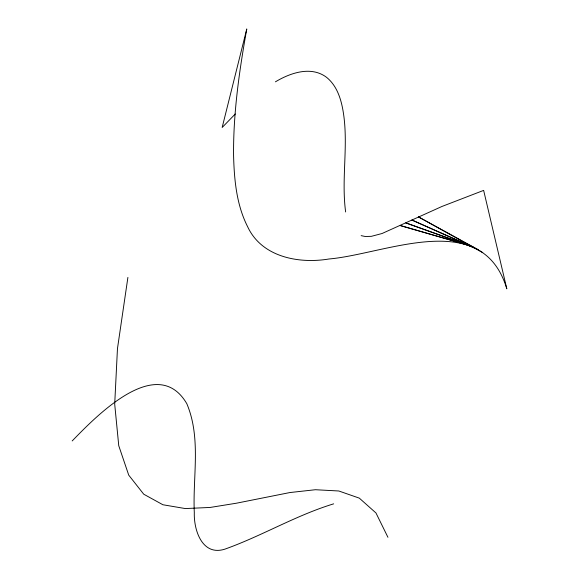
<?xml version="1.0" encoding="UTF-8"?>
<svg xmlns="http://www.w3.org/2000/svg" width="579" height="579" viewBox="0 0 579 579"><rect width="100%" height="100%" fill="white"/><g stroke="black" fill="none" stroke-linecap="round" stroke-linejoin="round"><path stroke-width="0.87" d="M127.901 277.413L117.457 348.652L114.7 404.149L118.753 445.707L128.726 475.127L143.737 494.205L162.894 504.75L185.316 508.565L210.119 507.45L236.413 503.209L289.941 492.541L315.403 489.725L338.824 490.992L359.306 498.135L375.974 512.972L387.937 537.29M72.187 440.937C95.853 416.619 157.032 352.901 186.807 403.679C201.362 438.18 192.604 476.452 194.305 512.668C193.741 530.103 202.187 556.332 224.782 549.181C261.788 536.016 295.883 515.346 333.663 503.846M235.284 113.983L222.162 127.481L246.777 28.95C239.322 70.776 233.163 113.1 233.583 155.686C234.22 179.816 236.507 204.814 247.609 226.664C261.715 257.177 298.865 264.017 328.995 258.987C386.005 254.036 482.3 207.34 506.813 288.82L483.639 190.39L441.972 206.457L382.053 233.511L371.407 236.326L365.248 236.5L361.144 235.639M275.43 81.827C290.289 72.889 311.162 65.659 326.57 77.34C337.745 86.365 341.704 101.064 343.651 114.693C348.24 146.994 341.27 179.707 345.641 211.972M463.135 243.694L400.248 225.535L468.368 245.25L405.807 222.886L473.39 247.233L411.864 220.006L478.189 249.672L418.465 216.908L482.748 252.589"/></g></svg>
